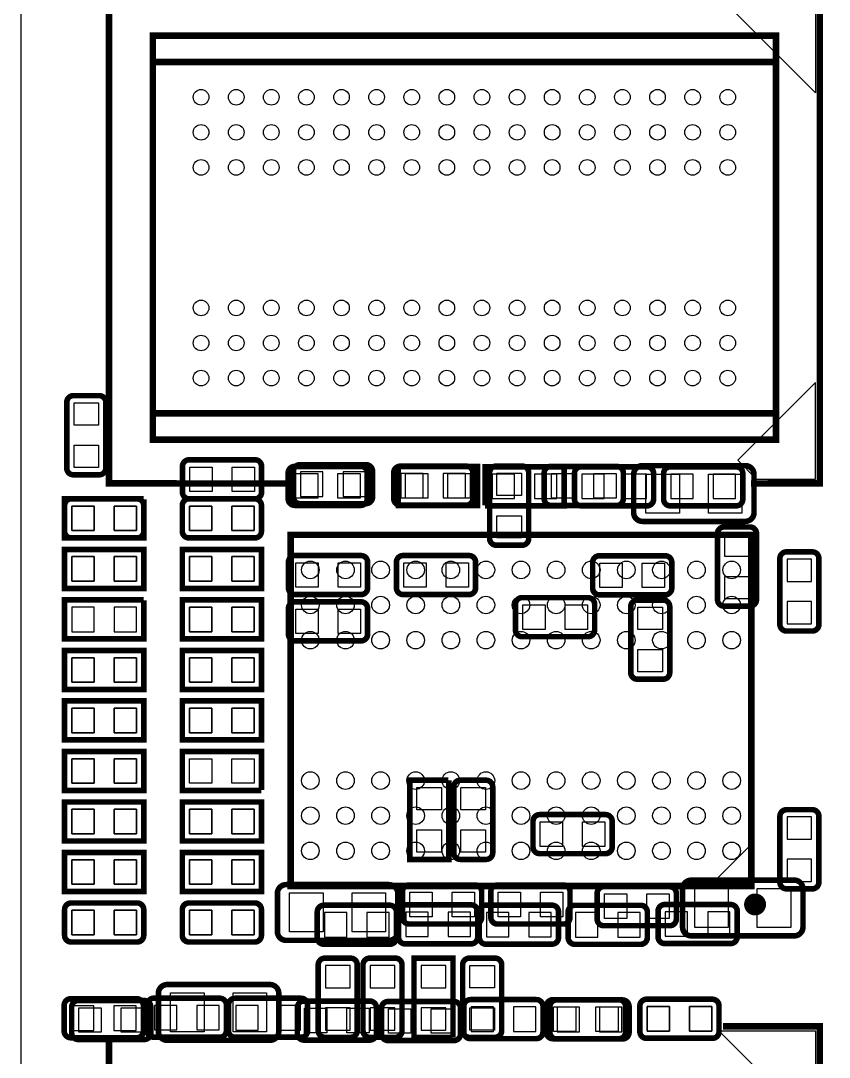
# Model space of a CAD drawing. Extents: x 0 to 70, y 0.5 to 55.5.
# Drawn here: x 0 to 18.42, y 19.44 to 43.05 of the extents above; entities that cross this region are included whole.
import ezdxf

# ---------------------------------------------------------------- set-up
doc = ezdxf.new("R2010")
doc.units = 0
for name, color, linetype in [('BG_OUTLINE', 253, 'CONTINUOUS'), ('PG_SILKSCREEN_BOTTOM', 13, 'CONTINUOUS'), ('PG_SILKSCREEN_TOP', 253, 'CONTINUOUS'), ('PIN_BOTTOM', 13, 'CONTINUOUS'), ('PIN_TOP', 92, 'CONTINUOUS')]:
    doc.layers.add(name, color=color, linetype=linetype)

msp = doc.modelspace()

# ---------------------------------------------------------------- linework, layer by layer
at = {"layer": 'BG_OUTLINE'}
msp.add_lwpolyline([(1.016, 0.499999), (68.984012, 0.499999, 0.414214), (70.000012, 1.515999), (70.000012, 54.483991, 0.414214), (68.984012, 55.499991), (1.016, 55.499991, 0.414214), (0, 54.483991), (0, 1.515999, 0.414214), (1.016, 0.499999)], format="xyb", dxfattribs=at)
at = {"layer": 'PG_SILKSCREEN_BOTTOM'}
for points, const_width in [([(2.010004, 32.509993), (2.010004, 43.709895), (3.429, 43.709895)], 0.150012), ([(17.526, 43.709895), (18.209997, 43.709895), (18.209997, 32.509993), (16.637, 32.509993)], 0.150012), ([(3.010002, 33.50989), (3.010002, 42.709998), (17.209999, 42.709998), (17.209999, 33.50989), (3.010002, 33.50989)], 0.150012), ([(3.059989, 42.109898), (17.209999, 42.109898)], 0.150012), ([(17.160011, 34.10999), (3.010002, 34.10999)], 0.150012), ([(10.580268, 32.000139), (12.383668, 32.000139), (12.383668, 32.889139), (10.580268, 32.889139), (10.580268, 32.012839)], 0.127), ([(6.096, 32.509993), (2.010004, 32.509993)], 0.150012), ([(2.803144, 32.158584), (0.999744, 32.158584), (0.999744, 31.269584), (2.803144, 31.269584), (2.803144, 32.145884)], 0.127), ([(6.15, 23.340009), (16.650005, 23.340009), (16.650005, 31.339993), (6.15, 31.339993), (6.15, 23.340009)], 0.150012), ([(2.803144, 31.00771), (0.999744, 31.00771), (0.999744, 30.11871), (2.803144, 30.11871), (2.803144, 30.99501)], 0.127), ([(5.485181, 31.00771), (3.681781, 31.00771), (3.681781, 30.11871), (5.485181, 30.11871), (5.485181, 30.99501)], 0.127), ([(2.803144, 29.856836), (0.999744, 29.856836), (0.999744, 28.967836), (2.803144, 28.967836), (2.803144, 29.844136)], 0.127), ([(5.485181, 29.856836), (3.681781, 29.856836), (3.681781, 28.967836), (5.485181, 28.967836), (5.485181, 29.844136)], 0.127), ([(2.803144, 28.705962), (0.999744, 28.705962), (0.999744, 27.816962), (2.803144, 27.816962), (2.803144, 28.693262)], 0.127), ([(5.485181, 28.705962), (3.681781, 28.705962), (3.681781, 27.816962), (5.485181, 27.816962), (5.485181, 28.693262)], 0.127), ([(2.803144, 27.555088), (0.999744, 27.555088), (0.999744, 26.666088), (2.803144, 26.666088), (2.803144, 27.542388)], 0.127), ([(5.485181, 27.555088), (3.681781, 27.555088), (3.681781, 26.666088), (5.485181, 26.666088), (5.485181, 27.542388)], 0.127), ([(2.803144, 26.404214), (0.999744, 26.404214), (0.999744, 25.515214), (2.803144, 25.515214), (2.803144, 26.391514)], 0.127), ([(2.803144, 25.25334), (0.999744, 25.25334), (0.999744, 24.36434), (2.803144, 24.36434), (2.803144, 25.24064)], 0.127), ([(5.485181, 25.25334), (3.681781, 25.25334), (3.681781, 24.36434), (5.485181, 24.36434), (5.485181, 25.24064)], 0.127), ([(2.803144, 24.102466), (0.999744, 24.102466), (0.999744, 23.213466), (2.803144, 23.213466), (2.803144, 24.089766)], 0.127), ([(5.485181, 24.102466), (3.681781, 24.102466), (3.681781, 23.213466), (5.485181, 23.213466), (5.485181, 24.089766)], 0.127), ([(9.849968, 19.890994), (9.849968, 21.694394), (8.960968, 21.694394), (8.960968, 19.890994), (9.837268, 19.890994)], 0.127), ([(16.002, 20.139889), (18.209997, 20.139889), (18.209997, 8.940013), (2.010004, 8.940013)], 0.150012), ([(2.010004, 8.940013), (2.010004, 19.812)], 0.150012)]:
    msp.add_lwpolyline(points, dxfattribs=dict(at, const_width=const_width))
for points in [[(18.109997, 34.809913), (16.337001, 33.036993), (16.764, 32.609993), (18.109997, 32.609993)], [(16.699992, 23.340009), (16.699992, 24.340007), (15.699994, 23.340009)]]:
    msp.add_lwpolyline(points, close=True, dxfattribs=at)
for points, const_width in [([(6.363691, 32.050177), (6.912204, 32.050177), (7.318604, 32.050177), (7.867091, 32.050177, 0.414232), (8.017104, 32.20019), (8.017104, 32.78919, 0.414188), (7.867091, 32.939177), (6.363691, 32.939177, 0.414192), (6.213704, 32.78919), (6.213704, 32.20019, 0.414237), (6.363691, 32.050177)], 0.127), ([(10.152761, 32.903744), (9.604273, 32.903744), (9.197873, 32.903744), (8.64936, 32.903744, 0.414182), (8.499373, 32.753757), (8.499373, 32.164655, 0.414027), (8.64936, 32.014744), (10.152761, 32.014744, 0.414044), (10.302773, 32.164655), (10.302773, 32.753757, 0.414199), (10.152761, 32.903744)], 0.127), ([(12.768555, 32.000139), (13.317068, 32.000139), (13.723468, 32.000139), (14.271955, 32.000139, 0.414239), (14.421968, 32.150152), (14.421968, 32.739152, 0.414208), (14.271955, 32.889139), (12.768555, 32.889139, 0.414186), (12.618568, 32.739152), (12.618568, 32.150152, 0.414217), (12.768555, 32.000139)], 0.127), ([(16.303523, 32.889139), (15.75501, 32.889139), (15.34861, 32.889139), (14.800123, 32.889139, 0.414205), (14.65011, 32.739152), (14.65011, 32.150152, 0.414244), (14.800123, 32.000139), (16.303523, 32.000139, 0.414219), (16.45351, 32.150152), (16.45351, 32.739152, 0.414181), (16.303523, 32.889139)], 0.127), ([(3.831793, 31.269584), (4.380281, 31.269584), (4.786681, 31.269584), (5.335194, 31.269584, 0.414214), (5.485181, 31.419597), (5.485181, 32.008597, 0.414167), (5.335194, 32.158584), (3.831793, 32.158584, 0.414211), (3.681781, 32.008597), (3.681781, 31.419597, 0.414258), (3.831793, 31.269584)], 0.127), ([(17.298975, 30.801386), (17.298975, 30.252899), (17.298975, 29.846499), (17.298975, 29.297986, 0.414197), (17.448987, 29.147999), (18.037962, 29.147999, 0.4142), (18.187975, 29.297986), (18.187975, 30.801386, 0.414278), (18.037962, 30.951399), (17.448987, 30.951399, 0.414274), (17.298975, 30.801386)], 0.127), ([(17.298975, 24.926925), (17.298975, 24.378437), (17.298975, 23.972037), (17.298975, 23.423524, 0.414208), (17.448987, 23.273537), (18.037988, 23.273537, 0.414178), (18.187975, 23.423524), (18.187975, 24.926925, 0.414217), (18.037988, 25.076937), (17.448987, 25.076937, 0.414246), (17.298975, 24.926925)], 0.127), ([(16.858412, 22.91781, 1.000018), (16.6084, 22.917785, 0.999982), (16.858412, 22.91781)], 0.250012), ([(1.149756, 22.062592), (1.698244, 22.062592), (2.104644, 22.062592), (2.653157, 22.062592, 0.414214), (2.803144, 22.212605), (2.803144, 22.801605, 0.414167), (2.653157, 22.951592), (1.149756, 22.951592, 0.414211), (0.999744, 22.801605), (0.999744, 22.212605, 0.414258), (1.149756, 22.062592)], 0.127), ([(3.831768, 22.062592), (4.380281, 22.062592), (4.786681, 22.062592), (5.335168, 22.062592, 0.414214), (5.485181, 22.212579), (5.485181, 22.80158, 0.414259), (5.335168, 22.951592), (3.831768, 22.951592, 0.414211), (3.681781, 22.80158), (3.681781, 22.212579, 0.414166), (3.831768, 22.062592)], 0.127), ([(6.907251, 22.011132), (7.455738, 22.011132), (7.862138, 22.011132), (8.410651, 22.011132, 0.414204), (8.560638, 22.161144), (8.560638, 22.750145, 0.414182), (8.410651, 22.900132), (6.907251, 22.900132, 0.41422), (6.757238, 22.750145), (6.757238, 22.161144, 0.414243), (6.907251, 22.011132)], 0.127), ([(8.758657, 22.0202), (9.307144, 22.0202), (9.713544, 22.0202), (10.262057, 22.0202, 0.414157), (10.412044, 22.170187), (10.412044, 22.759187, 0.41419), (10.262057, 22.9092), (8.758657, 22.9092, 0.414268), (8.608644, 22.759187), (8.608644, 22.170187, 0.414234), (8.758657, 22.0202)], 0.127), ([(10.600842, 22.012885), (11.149355, 22.012885), (11.555755, 22.012885), (12.104243, 22.012885, 0.414044), (12.254255, 22.162795), (12.254255, 22.751898, 0.414199), (12.104243, 22.901885), (10.600842, 22.901885, 0.414182), (10.450855, 22.751898), (10.450855, 22.162795, 0.414027), (10.600842, 22.012885)], 0.127), ([(12.624537, 22.010091), (13.173024, 22.010091), (13.579424, 22.010091), (14.127937, 22.010091, 0.414182), (14.277924, 22.160078), (14.277924, 22.74918, 0.414027), (14.127937, 22.899091), (12.624537, 22.899091, 0.414044), (12.474524, 22.74918), (12.474524, 22.160078, 0.414199), (12.624537, 22.010091)], 0.127), ([(14.673148, 22.027337), (15.221636, 22.027337), (15.628036, 22.027337), (16.176549, 22.027337, 0.414181), (16.326536, 22.177324), (16.326536, 22.766325, 0.414205), (16.176549, 22.916337), (14.673148, 22.916337, 0.414244), (14.523136, 22.766325), (14.523136, 22.177324, 0.41422), (14.673148, 22.027337)], 0.127), ([(6.779311, 21.544382), (6.779311, 20.995894), (6.779311, 20.589494), (6.779311, 20.040981, 0.414211), (6.929323, 19.890994), (7.518324, 19.890994, 0.414194), (7.668311, 20.040981), (7.668311, 21.544382, 0.414214), (7.518324, 21.694394), (6.929323, 21.694394, 0.41423), (6.779311, 21.544382)], 0.127), ([(8.689086, 20.040981), (8.689086, 20.589494), (8.689086, 20.995894), (8.689086, 21.544382, 0.414244), (8.539074, 21.694394), (7.950073, 21.694394, 0.414201), (7.800086, 21.544382), (7.800086, 20.040981, 0.414181), (7.950073, 19.890994), (8.539074, 19.890994, 0.414224), (8.689086, 20.040981)], 0.127), ([(2.643124, 20.769936), (2.094636, 20.769936), (1.688236, 20.769936), (1.139723, 20.769936, 0.414178), (0.989736, 20.619949), (0.989736, 20.030948, 0.414206), (1.139723, 19.880936), (2.643124, 19.880936, 0.414246), (2.793136, 20.030948), (2.793136, 20.619949, 0.414219), (2.643124, 20.769936)], 0.127), ([(4.53578, 20.78162), (3.987292, 20.78162), (3.580892, 20.78162), (3.032379, 20.78162, 0.414171), (2.882392, 20.631633), (2.882392, 20.042632, 0.414217), (3.032379, 19.89262), (4.53578, 19.89262, 0.414254), (4.685792, 20.042632), (4.685792, 20.631633, 0.414208), (4.53578, 20.78162)], 0.127), ([(6.387186, 20.780654), (5.838698, 20.780654), (5.432298, 20.780654), (4.883785, 20.780654, 0.414171), (4.733798, 20.630667), (4.733798, 20.041667, 0.414217), (4.883785, 19.891654), (6.387186, 19.891654, 0.414254), (6.537198, 20.041667), (6.537198, 20.630667, 0.414208), (6.387186, 20.780654)], 0.127), ([(10.246665, 19.86092), (10.795152, 19.86092), (11.201552, 19.86092), (11.750065, 19.86092, 0.414171), (11.900052, 20.010907), (11.900052, 20.599908, 0.414217), (11.750065, 20.74992), (10.246665, 20.74992, 0.414254), (10.096652, 20.599908), (10.096652, 20.010907, 0.414208), (10.246665, 19.86092)], 0.127), ([(12.209374, 19.853554), (12.757861, 19.853554), (13.164261, 19.853554), (13.712774, 19.853554, 0.414171), (13.862761, 20.003541), (13.862761, 20.592542, 0.414217), (13.712774, 20.742554), (12.209374, 20.742554, 0.414254), (12.059361, 20.592542), (12.059361, 20.003541, 0.414208), (12.209374, 19.853554)], 0.127), ([(14.258544, 19.867905), (14.807032, 19.867905), (15.213432, 19.867905), (15.761945, 19.867905, 0.414172), (15.911932, 20.017892), (15.911932, 20.606893, 0.414212), (15.761945, 20.756905), (14.258544, 20.756905, 0.414252), (14.108532, 20.606893), (14.108532, 20.017892, 0.414213), (14.258544, 19.867905)], 0.127)]:
    msp.add_lwpolyline(points, format="xyb", dxfattribs=dict(at, const_width=const_width))
at = {"layer": 'PG_SILKSCREEN_TOP'}
for points, const_width in [([(2.010004, 43.709996), (2.010004, 32.510095), (3.556, 32.510095)], 0.150012), ([(17.018, 32.510095), (18.209997, 32.510095), (18.209997, 43.709996), (17.399, 43.709996)], 0.150012), ([(3.010002, 42.7101), (3.010002, 33.509991), (17.209999, 33.509991), (17.209999, 42.7101), (3.010002, 42.7101)], 0.150012), ([(17.160011, 42.11), (3.010002, 42.11)], 0.150012), ([(3.059989, 34.110092), (17.209999, 34.110092)], 0.150012), ([(8.603666, 32.899147), (10.407066, 32.899147), (10.407066, 32.010147), (8.603666, 32.010147), (8.603666, 32.886447)], 0.127), ([(2.803144, 30.11871), (0.999744, 30.11871), (0.999744, 31.00771), (2.803144, 31.00771), (2.803144, 30.13141)], 0.127), ([(5.485181, 30.11871), (3.681781, 30.11871), (3.681781, 31.00771), (5.485181, 31.00771), (5.485181, 30.13141)], 0.127), ([(5.485181, 28.967836), (3.681781, 28.967836), (3.681781, 29.856836), (5.485181, 29.856836), (5.485181, 28.980536)], 0.127), ([(2.803144, 27.816962), (0.999744, 27.816962), (0.999744, 28.705962), (2.803144, 28.705962), (2.803144, 27.829662)], 0.127), ([(5.485181, 27.816962), (3.681781, 27.816962), (3.681781, 28.705962), (5.485181, 28.705962), (5.485181, 27.829662)], 0.127), ([(2.803144, 26.666088), (0.999744, 26.666088), (0.999744, 27.555088), (2.803144, 27.555088), (2.803144, 26.678788)], 0.127), ([(5.485181, 26.666088), (3.681781, 26.666088), (3.681781, 27.555088), (5.485181, 27.555088), (5.485181, 26.678788)], 0.127), ([(2.803144, 25.515214), (0.999744, 25.515214), (0.999744, 26.404214), (2.803144, 26.404214), (2.803144, 25.527914)], 0.127), ([(5.485181, 25.515214), (3.681781, 25.515214), (3.681781, 26.404214), (5.485181, 26.404214), (5.485181, 25.527914)], 0.127), ([(9.7536, 25.74798), (9.7536, 23.94458), (8.8646, 23.94458), (8.8646, 25.74798), (9.7409, 25.74798)], 0.127), ([(2.803144, 24.36434), (0.999744, 24.36434), (0.999744, 25.25334), (2.803144, 25.25334), (2.803144, 24.37704)], 0.127), ([(5.485181, 24.36434), (3.681781, 24.36434), (3.681781, 25.25334), (5.485181, 25.25334), (5.485181, 24.37704)], 0.127), ([(2.803144, 23.213466), (0.999744, 23.213466), (0.999744, 24.102466), (2.803144, 24.102466), (2.803144, 23.226166)], 0.127), ([(5.485181, 23.213466), (3.681781, 23.213466), (3.681781, 24.102466), (5.485181, 24.102466), (5.485181, 23.226166)], 0.127), ([(2.010004, 18.669), (2.010004, 8.940089), (18.209997, 8.940089), (18.209997, 20.13999), (16.002, 20.13999)], 0.150012)]:
    msp.add_lwpolyline(points, dxfattribs=dict(at, const_width=const_width))
for points in [[(18.109997, 41.410103), (16.213023, 43.307), (16.969003, 43.307), (17.145, 43.307), (17.447997, 43.609997), (17.526, 43.609997), (18.109997, 43.609997)], [(18.109997, 17.840096), (15.910001, 20.03999), (18.109997, 20.03999)]]:
    msp.add_lwpolyline(points, close=True, dxfattribs=at)
at = {"layer": 'PG_SILKSCREEN_TOP', "const_width": 0.127}
for points in [[(1.049477, 32.857618), (1.049477, 33.406131), (1.049477, 33.812531), (1.049477, 34.361018, -0.41424), (1.19949, 34.511031), (1.78849, 34.511031, -0.414213), (1.938477, 34.361018), (1.938477, 32.857618, -0.414185), (1.78849, 32.707631), (1.19949, 32.707631, -0.414212), (1.049477, 32.857618)], [(5.339105, 32.160312), (4.790592, 32.160312), (4.384192, 32.160312), (3.835705, 32.160312, -0.414208), (3.685692, 32.310299), (3.685692, 32.899299, -0.414248), (3.835705, 33.049312), (5.339105, 33.049312, -0.414217), (5.489092, 32.899299), (5.489092, 32.310299, -0.414176), (5.339105, 32.160312)], [(7.747025, 32.010147), (7.198512, 32.010147), (6.792112, 32.010147), (6.243625, 32.010147, -0.414239), (6.093612, 32.160159), (6.093612, 32.74916, -0.414208), (6.243625, 32.899147), (7.747025, 32.899147, -0.414185), (7.897012, 32.74916), (7.897012, 32.160159, -0.414217), (7.747025, 32.010147)], [(11.574805, 32.756196), (11.574805, 32.207708), (11.574805, 31.801308), (11.574805, 31.252795, -0.414195), (11.424793, 31.102808), (10.835792, 31.102808, -0.414153), (10.685805, 31.252795), (10.685805, 32.756196, -0.414229), (10.835792, 32.906208), (11.424793, 32.906208, -0.414272), (11.574805, 32.756196)], [(12.078259, 32.899147), (12.626746, 32.899147), (13.033146, 32.899147), (13.581659, 32.899147, -0.414188), (13.731646, 32.749134), (13.731646, 32.160134, -0.41416), (13.581659, 32.010147), (12.078259, 32.010147, -0.414237), (11.928246, 32.160134), (11.928246, 32.749134, -0.414264), (12.078259, 32.899147)], [(14.166875, 32.916038), (16.510076, 32.916038, -0.41421), (16.710076, 32.716038), (16.710076, 31.846037, -0.414208), (16.510076, 31.646038), (14.166875, 31.646038, -0.414214), (13.966876, 31.846037), (13.966876, 32.716038, -0.414217), (14.166875, 32.916038)], [(1.149756, 32.158584), (1.698244, 32.158584), (2.104644, 32.158584), (2.653157, 32.158584, -0.414214), (2.803144, 32.008572), (2.803144, 31.419571, -0.414167), (2.653157, 31.269584), (1.149756, 31.269584, -0.414211), (0.999744, 31.419571), (0.999744, 32.008572, -0.414258), (1.149756, 32.158584)], [(3.831793, 32.158584), (4.380281, 32.158584), (4.786681, 32.158584), (5.335194, 32.158584, -0.414214), (5.485181, 32.008572), (5.485181, 31.419571, -0.414167), (5.335194, 31.269584), (3.831793, 31.269584, -0.414211), (3.681781, 31.419571), (3.681781, 32.008572, -0.414258), (3.831793, 32.158584)], [(16.766083, 31.368543), (16.766083, 30.82003), (16.766083, 30.41363), (16.766083, 29.865142, -0.414018), (16.616197, 29.71513), (16.027095, 29.71513, -0.414253), (15.877083, 29.865142), (15.877083, 31.368543, -0.414208), (16.027095, 31.51853), (16.616197, 31.51853, -0.413973), (16.766083, 31.368543)], [(7.754493, 29.978604), (7.20598, 29.978604), (6.79958, 29.978604), (6.251092, 29.978604, -0.414214), (6.10108, 30.128591), (6.10108, 30.717592, -0.414255), (6.251092, 30.867604), (7.754493, 30.867604, -0.414211), (7.90448, 30.717592), (7.90448, 30.128591, -0.414169), (7.754493, 29.978604)], [(8.711895, 30.867706), (9.260408, 30.867706), (9.666808, 30.867706), (10.215296, 30.867706, -0.414212), (10.365308, 30.717719), (10.365308, 30.128616, -0.414059), (10.215296, 29.978706), (8.711895, 29.978706, -0.414014), (8.561908, 30.128616), (8.561908, 30.717719, -0.414167), (8.711895, 30.867706)], [(13.182702, 30.862676), (13.731215, 30.862676), (14.137615, 30.862676), (14.686102, 30.862676, -0.414018), (14.836115, 30.712791), (14.836115, 30.123689, -0.414253), (14.686102, 29.973676), (13.182702, 29.973676, -0.414208), (13.032715, 30.123689), (13.032715, 30.712791, -0.413973), (13.182702, 30.862676)], [(6.251067, 29.812844), (6.79958, 29.812844), (7.20598, 29.812844), (7.754468, 29.812844, -0.414215), (7.90448, 29.662857), (7.90448, 29.073856, -0.414257), (7.754468, 28.923844), (6.251067, 28.923844, -0.41421), (6.10108, 29.073856), (6.10108, 29.662857, -0.414167), (6.251067, 29.812844)], [(11.423955, 29.908195), (11.972468, 29.908195), (12.378868, 29.908195), (12.927355, 29.908195, -0.414018), (13.077368, 29.75831), (13.077368, 29.169208, -0.414253), (12.927355, 29.019195), (11.423955, 29.019195, -0.414208), (11.273968, 29.169208), (11.273968, 29.75831, -0.413973), (11.423955, 29.908195)], [(13.90015, 28.200248), (13.90015, 28.748761), (13.90015, 29.155161), (13.90015, 29.703649, -0.414212), (14.050137, 29.853661), (14.639239, 29.853661, -0.414059), (14.78915, 29.703649), (14.78915, 28.200248, -0.414014), (14.639239, 28.050261), (14.050137, 28.050261, -0.414167), (13.90015, 28.200248)], [(10.755681, 25.597993), (10.755681, 25.04948), (10.755681, 24.64308), (10.755681, 24.094592, -0.414212), (10.605694, 23.94458), (10.016592, 23.94458, -0.414059), (9.866681, 24.094592), (9.866681, 25.597993, -0.414014), (10.016592, 25.74798), (10.605694, 25.74798, -0.414167), (10.755681, 25.597993)], [(13.327431, 24.076152), (12.778918, 24.076152), (12.372518, 24.076152), (11.82403, 24.076152, -0.414018), (11.674018, 24.226037), (11.674018, 24.81514, -0.414253), (11.82403, 24.965152), (13.327431, 24.965152, -0.414208), (13.477418, 24.81514), (13.477418, 24.226037, -0.413973), (13.327431, 24.076152)], [(8.391754, 22.100032), (6.048553, 22.100032, -0.414073), (5.848553, 22.29993), (5.848553, 23.170032, -0.414199), (6.048553, 23.370032), (8.391754, 23.370032, -0.414203), (8.591753, 23.170032), (8.591753, 22.29993, -0.414077), (8.391754, 22.100032)], [(8.849411, 23.361802), (9.397924, 23.361802), (9.804324, 23.361802), (10.352811, 23.361802, -0.414018), (10.502824, 23.211917), (10.502824, 22.622815, -0.414253), (10.352811, 22.472802), (8.849411, 22.472802, -0.414208), (8.699424, 22.622815), (8.699424, 23.211917, -0.413973), (8.849411, 23.361802)], [(12.366701, 22.471939), (11.818188, 22.471939), (11.411788, 22.471939), (10.863301, 22.471939, -0.414214), (10.713288, 22.621926), (10.713288, 23.210926, -0.414255), (10.863301, 23.360939), (12.366701, 23.360939, -0.414211), (12.516688, 23.210926), (12.516688, 22.621926, -0.414169), (12.366701, 22.471939)], [(14.78854, 22.433737), (14.240027, 22.433737), (13.833627, 22.433737), (13.28514, 22.433737, -0.414212), (13.135127, 22.583724), (13.135127, 23.172826, -0.414059), (13.28514, 23.322737), (14.78854, 23.322737, -0.414014), (14.938527, 23.172826), (14.938527, 22.583724, -0.414167), (14.78854, 22.433737)], [(17.624958, 22.202292), (15.281758, 22.202292, -0.414225), (15.081758, 22.402292), (15.081758, 23.272293, -0.414213), (15.281758, 23.472292), (17.624958, 23.472292, -0.4142), (17.824958, 23.272293), (17.824958, 22.402292, -0.414212), (17.624958, 22.202292)], [(1.149731, 22.951592), (1.698244, 22.951592), (2.104644, 22.951592), (2.653132, 22.951592, -0.414247), (2.803144, 22.80158), (2.803144, 22.212579, -0.414225), (2.653132, 22.062592), (1.149731, 22.062592, -0.414177), (0.999744, 22.212579), (0.999744, 22.80158, -0.4142), (1.149731, 22.951592)], [(3.831768, 22.951592), (4.380281, 22.951592), (4.786681, 22.951592), (5.335168, 22.951592, -0.414246), (5.485181, 22.80158), (5.485181, 22.212579, -0.414226), (5.335168, 22.062592), (3.831768, 22.062592, -0.414179), (3.681781, 22.212579), (3.681781, 22.80158, -0.414199), (3.831768, 22.951592)], [(10.070948, 20.040981), (10.070948, 20.589494), (10.070948, 20.995894), (10.070948, 21.544382, -0.414243), (10.22096, 21.694394), (10.809961, 21.694394, -0.414201), (10.959948, 21.544382), (10.959948, 20.040981, -0.414182), (10.809961, 19.890994), (10.22096, 19.890994, -0.414224), (10.070948, 20.040981)], [(5.679923, 19.82282), (3.336722, 19.82282, -0.414211), (3.136722, 20.02282), (3.136722, 20.892821, -0.414194), (3.336722, 21.09282), (5.679923, 21.09282, -0.414214), (5.879922, 20.892821), (5.879922, 20.02282, -0.414231), (5.679923, 19.82282)], [(2.814422, 19.840931), (2.265934, 19.840931), (1.859534, 19.840931), (1.311021, 19.840931, -0.414202), (1.161034, 19.990943), (1.161034, 20.579944, -0.414183), (1.311021, 20.729931), (2.814422, 20.729931, -0.414223), (2.964434, 20.579944), (2.964434, 19.990943, -0.414242), (2.814422, 19.840931)], [(12.126874, 20.747736), (12.675362, 20.747736), (13.081762, 20.747736), (13.630275, 20.747736, -0.414171), (13.780262, 20.597749), (13.780262, 20.008748, -0.414217), (13.630275, 19.858736), (12.126874, 19.858736, -0.414254), (11.976862, 20.008748), (11.976862, 20.597749, -0.414208), (12.126874, 20.747736)], [(14.258493, 20.758709), (14.806981, 20.758709), (15.213381, 20.758709), (15.761894, 20.758709, -0.414171), (15.911881, 20.608722), (15.911881, 20.019721, -0.414217), (15.761894, 19.869709), (14.258493, 19.869709, -0.414254), (14.108481, 20.019721), (14.108481, 20.608722, -0.414208), (14.258493, 20.758709)], [(6.452565, 20.716748), (7.001053, 20.716748), (7.407453, 20.716748), (7.955966, 20.716748, -0.414171), (8.105953, 20.566761), (8.105953, 19.97776, -0.414217), (7.955966, 19.827748), (6.452565, 19.827748, -0.414254), (6.302553, 19.97776), (6.302553, 20.566761, -0.414208), (6.452565, 20.716748)], [(8.369021, 20.706791), (8.917534, 20.706791), (9.323934, 20.706791), (9.872421, 20.706791, -0.414236), (10.022434, 20.556779), (10.022434, 19.967778, -0.414216), (9.872421, 19.817791), (8.369021, 19.817791, -0.414188), (8.219034, 19.967778), (8.219034, 20.556779, -0.414209), (8.369021, 20.706791)]]:
    msp.add_lwpolyline(points, format="xyb", dxfattribs=at)
at = {"layer": 'PIN_BOTTOM'}
for points in [[(6.378804, 32.774077), (6.378804, 32.215277), (6.886804, 32.215277), (6.886804, 32.774077)], [(7.344004, 32.774077), (7.344004, 32.215277), (7.852004, 32.215277), (7.852004, 32.774077)], [(9.172473, 32.179743), (9.172473, 32.738543), (8.664473, 32.738543), (8.664473, 32.179743)], [(10.137673, 32.179743), (10.137673, 32.738543), (9.629673, 32.738543), (9.629673, 32.179743)], [(10.745368, 32.724039), (10.745368, 32.165239), (11.253368, 32.165239), (11.253368, 32.724039)], [(11.710568, 32.724039), (11.710568, 32.165239), (12.218568, 32.165239), (12.218568, 32.724039)], [(12.783668, 32.724039), (12.783668, 32.165239), (13.291668, 32.165239), (13.291668, 32.724039)], [(13.748868, 32.724039), (13.748868, 32.165239), (14.256868, 32.165239), (14.256868, 32.724039)], [(15.32321, 32.165239), (15.32321, 32.724039), (14.81521, 32.724039), (14.81521, 32.165239)], [(16.28841, 32.165239), (16.28841, 32.724039), (15.78041, 32.724039), (15.78041, 32.165239)], [(1.672844, 31.434684), (1.672844, 31.993484), (1.164844, 31.993484), (1.164844, 31.434684)], [(2.638044, 31.434684), (2.638044, 31.993484), (2.130044, 31.993484), (2.130044, 31.434684)], [(3.846881, 31.993484), (3.846881, 31.434684), (4.354881, 31.434684), (4.354881, 31.993484)], [(4.812081, 31.993484), (4.812081, 31.434684), (5.320081, 31.434684), (5.320081, 31.993484)], [(1.672844, 30.28381), (1.672844, 30.84261), (1.164844, 30.84261), (1.164844, 30.28381)], [(2.638044, 30.28381), (2.638044, 30.84261), (2.130044, 30.84261), (2.130044, 30.28381)], [(4.354881, 30.28381), (4.354881, 30.84261), (3.846881, 30.84261), (3.846881, 30.28381)], [(5.320081, 30.28381), (5.320081, 30.84261), (4.812081, 30.84261), (4.812081, 30.28381)], [(18.022875, 30.786299), (17.464075, 30.786299), (17.464075, 30.278299), (18.022875, 30.278299)], [(18.022875, 29.821099), (17.464075, 29.821099), (17.464075, 29.313099), (18.022875, 29.313099)], [(1.672844, 29.132936), (1.672844, 29.691736), (1.164844, 29.691736), (1.164844, 29.132936)], [(2.638044, 29.132936), (2.638044, 29.691736), (2.130044, 29.691736), (2.130044, 29.132936)], [(4.354881, 29.132936), (4.354881, 29.691736), (3.846881, 29.691736), (3.846881, 29.132936)], [(5.320081, 29.132936), (5.320081, 29.691736), (4.812081, 29.691736), (4.812081, 29.132936)], [(1.672844, 27.982062), (1.672844, 28.540862), (1.164844, 28.540862), (1.164844, 27.982062)], [(2.638044, 27.982062), (2.638044, 28.540862), (2.130044, 28.540862), (2.130044, 27.982062)], [(4.354881, 27.982062), (4.354881, 28.540862), (3.846881, 28.540862), (3.846881, 27.982062)], [(5.320081, 27.982062), (5.320081, 28.540862), (4.812081, 28.540862), (4.812081, 27.982062)], [(1.672844, 26.831188), (1.672844, 27.389988), (1.164844, 27.389988), (1.164844, 26.831188)], [(2.638044, 26.831188), (2.638044, 27.389988), (2.130044, 27.389988), (2.130044, 26.831188)], [(4.354881, 26.831188), (4.354881, 27.389988), (3.846881, 27.389988), (3.846881, 26.831188)], [(5.320081, 26.831188), (5.320081, 27.389988), (4.812081, 27.389988), (4.812081, 26.831188)], [(1.672844, 25.680314), (1.672844, 26.239114), (1.164844, 26.239114), (1.164844, 25.680314)], [(2.638044, 25.680314), (2.638044, 26.239114), (2.130044, 26.239114), (2.130044, 25.680314)], [(1.672844, 24.52944), (1.672844, 25.08824), (1.164844, 25.08824), (1.164844, 24.52944)], [(2.638044, 24.52944), (2.638044, 25.08824), (2.130044, 25.08824), (2.130044, 24.52944)], [(4.354881, 24.52944), (4.354881, 25.08824), (3.846881, 25.08824), (3.846881, 24.52944)], [(5.320081, 24.52944), (5.320081, 25.08824), (4.812081, 25.08824), (4.812081, 24.52944)], [(18.022875, 24.911837), (17.464075, 24.911837), (17.464075, 24.403837), (18.022875, 24.403837)], [(1.672844, 23.378566), (1.672844, 23.937366), (1.164844, 23.937366), (1.164844, 23.378566)], [(2.638044, 23.378566), (2.638044, 23.937366), (2.130044, 23.937366), (2.130044, 23.378566)], [(4.354881, 23.378566), (4.354881, 23.937366), (3.846881, 23.937366), (3.846881, 23.378566)], [(5.320081, 23.378566), (5.320081, 23.937366), (4.812081, 23.937366), (4.812081, 23.378566)], [(18.022875, 23.946637), (17.464075, 23.946637), (17.464075, 23.438637), (18.022875, 23.438637)], [(1.164844, 22.786492), (1.164844, 22.227692), (1.672844, 22.227692), (1.672844, 22.786492)], [(2.130044, 22.786492), (2.130044, 22.227692), (2.638044, 22.227692), (2.638044, 22.786492)], [(3.846881, 22.786492), (3.846881, 22.227692), (4.354881, 22.227692), (4.354881, 22.786492)], [(4.812081, 22.786492), (4.812081, 22.227692), (5.320081, 22.227692), (5.320081, 22.786492)], [(6.922338, 22.735032), (6.922338, 22.176232), (7.430338, 22.176232), (7.430338, 22.735032)], [(7.887538, 22.735032), (7.887538, 22.176232), (8.395538, 22.176232), (8.395538, 22.735032)], [(8.773744, 22.7441), (8.773744, 22.1853), (9.281744, 22.1853), (9.281744, 22.7441)], [(9.738944, 22.7441), (9.738944, 22.1853), (10.246944, 22.1853), (10.246944, 22.7441)], [(10.615955, 22.736683), (10.615955, 22.177883), (11.123955, 22.177883), (11.123955, 22.736683)], [(11.581155, 22.736683), (11.581155, 22.177883), (12.089155, 22.177883), (12.089155, 22.736683)], [(12.639624, 22.734092), (12.639624, 22.175292), (13.147624, 22.175292), (13.147624, 22.734092)], [(13.604824, 22.734092), (13.604824, 22.175292), (14.112824, 22.175292), (14.112824, 22.734092)], [(14.688236, 22.751237), (14.688236, 22.192437), (15.196236, 22.192437), (15.196236, 22.751237)], [(15.653436, 22.751237), (15.653436, 22.192437), (16.161436, 22.192437), (16.161436, 22.751237)], [(7.503211, 21.529294), (6.944411, 21.529294), (6.944411, 21.021294), (7.503211, 21.021294)], [(7.965186, 21.021294), (8.523986, 21.021294), (8.523986, 21.529294), (7.965186, 21.529294)], [(9.126068, 21.021294), (9.684868, 21.021294), (9.684868, 21.529294), (9.126068, 21.529294)], [(1.662836, 20.046036), (1.662836, 20.604836), (1.154836, 20.604836), (1.154836, 20.046036)], [(2.628036, 20.046036), (2.628036, 20.604836), (2.120036, 20.604836), (2.120036, 20.046036)], [(3.555492, 20.05772), (3.555492, 20.61652), (3.047492, 20.61652), (3.047492, 20.05772)], [(4.520692, 20.05772), (4.520692, 20.61652), (4.012692, 20.61652), (4.012692, 20.05772)], [(5.406898, 20.056754), (5.406898, 20.615554), (4.898898, 20.615554), (4.898898, 20.056754)], [(6.372098, 20.056754), (6.372098, 20.615554), (5.864098, 20.615554), (5.864098, 20.056754)], [(7.503211, 20.564094), (6.944411, 20.564094), (6.944411, 20.056094), (7.503211, 20.056094)], [(7.965186, 20.056094), (8.523986, 20.056094), (8.523986, 20.564094), (7.965186, 20.564094)], [(9.126068, 20.056094), (9.684868, 20.056094), (9.684868, 20.564094), (9.126068, 20.564094)], [(10.261752, 20.58482), (10.261752, 20.02602), (10.769752, 20.02602), (10.769752, 20.58482)], [(11.226952, 20.58482), (11.226952, 20.02602), (11.734952, 20.02602), (11.734952, 20.58482)], [(12.224461, 20.577454), (12.224461, 20.018654), (12.732461, 20.018654), (12.732461, 20.577454)], [(13.189661, 20.577454), (13.189661, 20.018654), (13.697661, 20.018654), (13.697661, 20.577454)], [(14.273632, 20.591805), (14.273632, 20.033005), (14.781632, 20.033005), (14.781632, 20.591805)], [(15.238832, 20.591805), (15.238832, 20.033005), (15.746832, 20.033005), (15.746832, 20.591805)]]:
    msp.add_lwpolyline(points, close=True, dxfattribs=at)
for centre, radius in [((4.109999, 41.310001), 0.1778), ((4.909998, 41.310001), 0.1778), ((5.709996, 41.310001), 0.1778), ((6.509995, 41.310001), 0.1778), ((7.309993, 41.310001), 0.1778), ((8.109991, 41.310001), 0.1778), ((8.90999, 41.310001), 0.1778), ((9.709988, 41.310001), 0.1778), ((10.509987, 41.310001), 0.1778), ((11.309985, 41.310001), 0.1778), ((12.109983, 41.310001), 0.1778), ((12.909982, 41.310001), 0.1778), ((13.70998, 41.310001), 0.1778), ((14.509979, 41.310001), 0.1778), ((15.309977, 41.310001), 0.1778), ((16.109975, 41.310001), 0.1778), ((4.109999, 40.510003), 0.1778), ((4.909998, 40.510003), 0.1778), ((5.709996, 40.510003), 0.1778), ((6.509995, 40.510003), 0.1778), ((7.309993, 40.510003), 0.1778), ((8.109991, 40.510003), 0.1778), ((8.90999, 40.510003), 0.1778), ((9.709988, 40.510003), 0.1778), ((10.509987, 40.510003), 0.1778), ((11.309985, 40.510003), 0.1778), ((12.109983, 40.510003), 0.1778), ((12.909982, 40.510003), 0.1778), ((13.70998, 40.510003), 0.1778), ((14.509979, 40.510003), 0.1778), ((15.309977, 40.510003), 0.1778), ((16.109975, 40.510003), 0.1778), ((4.109999, 39.710004), 0.1778), ((4.909998, 39.710004), 0.1778), ((5.709996, 39.710004), 0.1778), ((6.509995, 39.710004), 0.1778), ((7.309993, 39.710004), 0.1778), ((8.109991, 39.710004), 0.1778), ((8.90999, 39.710004), 0.1778), ((9.709988, 39.710004), 0.1778), ((10.509987, 39.710004), 0.1778), ((11.309985, 39.710004), 0.1778), ((12.109983, 39.710004), 0.1778), ((12.909982, 39.710004), 0.1778), ((13.70998, 39.710004), 0.1778), ((14.509979, 39.710004), 0.1778), ((15.309977, 39.710004), 0.1778), ((16.109975, 39.710004), 0.1778), ((4.109999, 36.510011), 0.1778), ((4.909998, 36.510011), 0.1778), ((5.709996, 36.510011), 0.1778), ((6.509995, 36.510011), 0.1778), ((7.309993, 36.510011), 0.1778), ((8.109991, 36.510011), 0.1778), ((8.90999, 36.510011), 0.1778), ((9.709988, 36.510011), 0.1778), ((10.509987, 36.510011), 0.1778), ((11.309985, 36.510011), 0.1778), ((12.109983, 36.510011), 0.1778), ((12.909982, 36.510011), 0.1778), ((13.70998, 36.510011), 0.1778), ((14.509979, 36.510011), 0.1778), ((15.309977, 36.510011), 0.1778), ((16.109975, 36.510011), 0.1778), ((4.109999, 35.710012), 0.1778), ((4.909998, 35.710012), 0.1778), ((5.709996, 35.710012), 0.1778), ((6.509995, 35.710012), 0.1778), ((7.309993, 35.710012), 0.1778), ((8.109991, 35.710012), 0.1778), ((8.90999, 35.710012), 0.1778), ((9.709988, 35.710012), 0.1778), ((10.509987, 35.710012), 0.1778), ((11.309985, 35.710012), 0.1778), ((12.109983, 35.710012), 0.1778), ((12.909982, 35.710012), 0.1778), ((13.70998, 35.710012), 0.1778), ((14.509979, 35.710012), 0.1778), ((15.309977, 35.710012), 0.1778), ((16.109975, 35.710012), 0.1778), ((4.109999, 34.910014), 0.1778), ((4.909998, 34.910014), 0.1778), ((5.709996, 34.910014), 0.1778), ((6.509995, 34.910014), 0.1778), ((7.309993, 34.910014), 0.1778), ((8.109991, 34.910014), 0.1778), ((8.90999, 34.910014), 0.1778), ((9.709988, 34.910014), 0.1778), ((10.509987, 34.910014), 0.1778), ((11.309985, 34.910014), 0.1778), ((12.109983, 34.910014), 0.1778), ((12.909982, 34.910014), 0.1778), ((13.70998, 34.910014), 0.1778), ((14.509979, 34.910014), 0.1778), ((15.309977, 34.910014), 0.1778), ((16.109975, 34.910014), 0.1778), ((6.600012, 30.539995), 0.2), ((7.400011, 30.539995), 0.2), ((8.200009, 30.539995), 0.2), ((9.000007, 30.539995), 0.2), ((9.800006, 30.539995), 0.2), ((10.600004, 30.539995), 0.2), ((11.400003, 30.539995), 0.2), ((12.200001, 30.539995), 0.2), ((12.999999, 30.539995), 0.2), ((13.799998, 30.539995), 0.2), ((14.599996, 30.539995), 0.2), ((15.399995, 30.539995), 0.2), ((16.199993, 30.539995), 0.2), ((6.600012, 29.739996), 0.2), ((7.400011, 29.739996), 0.2), ((8.200009, 29.739996), 0.2), ((9.000007, 29.739996), 0.2), ((9.800006, 29.739996), 0.2), ((10.600004, 29.739996), 0.2), ((11.400003, 29.739996), 0.2), ((12.200001, 29.739996), 0.2), ((12.999999, 29.739996), 0.2), ((13.799998, 29.739996), 0.2), ((14.599996, 29.739996), 0.2), ((15.399995, 29.739996), 0.2), ((16.199993, 29.739996), 0.2), ((6.600012, 28.939998), 0.2), ((7.400011, 28.939998), 0.2), ((8.200009, 28.939998), 0.2), ((9.000007, 28.939998), 0.2), ((9.800006, 28.939998), 0.2), ((10.600004, 28.939998), 0.2), ((11.400003, 28.939998), 0.2), ((12.200001, 28.939998), 0.2), ((12.999999, 28.939998), 0.2), ((13.799998, 28.939998), 0.2), ((14.599996, 28.939998), 0.2), ((15.399995, 28.939998), 0.2), ((16.199993, 28.939998), 0.2), ((6.600012, 25.740004), 0.2), ((7.400011, 25.740004), 0.2), ((8.200009, 25.740004), 0.2), ((9.000007, 25.740004), 0.2), ((9.800006, 25.740004), 0.2), ((10.600004, 25.740004), 0.2), ((11.400003, 25.740004), 0.2), ((12.200001, 25.740004), 0.2), ((12.999999, 25.740004), 0.2), ((13.799998, 25.740004), 0.2), ((14.599996, 25.740004), 0.2), ((15.399995, 25.740004), 0.2), ((16.199993, 25.740004), 0.2), ((6.600012, 24.940006), 0.2), ((7.400011, 24.940006), 0.2), ((8.200009, 24.940006), 0.2), ((9.000007, 24.940006), 0.2), ((9.800006, 24.940006), 0.2), ((10.600004, 24.940006), 0.2), ((11.400003, 24.940006), 0.2), ((12.200001, 24.940006), 0.2), ((12.999999, 24.940006), 0.2), ((13.799998, 24.940006), 0.2), ((14.599996, 24.940006), 0.2), ((15.399995, 24.940006), 0.2), ((16.199993, 24.940006), 0.2), ((6.600012, 24.140008), 0.2), ((7.400011, 24.140008), 0.2), ((8.200009, 24.140008), 0.2), ((9.000007, 24.140008), 0.2), ((9.800006, 24.140008), 0.2), ((10.600004, 24.140008), 0.2), ((11.400003, 24.140008), 0.2), ((12.200001, 24.140008), 0.2), ((12.999999, 24.140008), 0.2), ((13.799998, 24.140008), 0.2), ((14.599996, 24.140008), 0.2), ((15.399995, 24.140008), 0.2), ((16.199993, 24.140008), 0.2)]:
    msp.add_circle(centre, radius, dxfattribs=at)
at = {"layer": 'PIN_TOP'}
for points in [[(1.773377, 33.837931), (1.214577, 33.837931), (1.214577, 34.345931), (1.773377, 34.345931)], [(1.773377, 32.872731), (1.214577, 32.872731), (1.214577, 33.380731), (1.773377, 33.380731)], [(4.358792, 32.884212), (4.358792, 32.325412), (3.850792, 32.325412), (3.850792, 32.884212)], [(5.323992, 32.884212), (5.323992, 32.325412), (4.815992, 32.325412), (4.815992, 32.884212)], [(6.766712, 32.734047), (6.766712, 32.175247), (6.258712, 32.175247), (6.258712, 32.734047)], [(7.731912, 32.734047), (7.731912, 32.175247), (7.223912, 32.175247), (7.223912, 32.734047)], [(8.768766, 32.175247), (8.768766, 32.734047), (9.276766, 32.734047), (9.276766, 32.175247)], [(9.733966, 32.175247), (9.733966, 32.734047), (10.241966, 32.734047), (10.241966, 32.175247)], [(10.850905, 32.741108), (11.409705, 32.741108), (11.409705, 32.233108), (10.850905, 32.233108)], [(12.093346, 32.175247), (12.093346, 32.734047), (12.601346, 32.734047), (12.601346, 32.175247)], [(13.058546, 32.175247), (13.058546, 32.734047), (13.566546, 32.734047), (13.566546, 32.175247)], [(14.246276, 31.836538), (14.246276, 32.725538), (15.008276, 32.725538), (15.008276, 31.836538)], [(15.668676, 31.836538), (15.668676, 32.725538), (16.430676, 32.725538), (16.430676, 31.836538)], [(1.164844, 31.434684), (1.164844, 31.993484), (1.672844, 31.993484), (1.672844, 31.434684)], [(2.130044, 31.434684), (2.130044, 31.993484), (2.638044, 31.993484), (2.638044, 31.434684)], [(3.846881, 31.434684), (3.846881, 31.993484), (4.354881, 31.993484), (4.354881, 31.434684)], [(4.812081, 31.434684), (4.812081, 31.993484), (5.320081, 31.993484), (5.320081, 31.434684)], [(10.850905, 31.775908), (11.409705, 31.775908), (11.409705, 31.267908), (10.850905, 31.267908)], [(16.042284, 31.35343), (16.601084, 31.35343), (16.601084, 30.84543), (16.042284, 30.84543)], [(1.672844, 30.84261), (1.672844, 30.28381), (1.164844, 30.28381), (1.164844, 30.84261)], [(2.638044, 30.84261), (2.638044, 30.28381), (2.130044, 30.28381), (2.130044, 30.84261)], [(4.354881, 30.84261), (4.354881, 30.28381), (3.846881, 30.28381), (3.846881, 30.84261)], [(5.320081, 30.84261), (5.320081, 30.28381), (4.812081, 30.28381), (4.812081, 30.84261)], [(6.77418, 30.702504), (6.77418, 30.143704), (6.26618, 30.143704), (6.26618, 30.702504)], [(7.73938, 30.702504), (7.73938, 30.143704), (7.23138, 30.143704), (7.23138, 30.702504)], [(8.727008, 30.143704), (8.727008, 30.702504), (9.235008, 30.702504), (9.235008, 30.143704)], [(9.692208, 30.143704), (9.692208, 30.702504), (10.200208, 30.702504), (10.200208, 30.143704)], [(13.197815, 30.138878), (13.197815, 30.697678), (13.705815, 30.697678), (13.705815, 30.138878)], [(14.163015, 30.138878), (14.163015, 30.697678), (14.671015, 30.697678), (14.671015, 30.138878)], [(16.042284, 30.38823), (16.601084, 30.38823), (16.601084, 29.88023), (16.042284, 29.88023)], [(4.354881, 29.691736), (4.354881, 29.132936), (3.846881, 29.132936), (3.846881, 29.691736)], [(5.320081, 29.691736), (5.320081, 29.132936), (4.812081, 29.132936), (4.812081, 29.691736)], [(6.26618, 29.088944), (6.26618, 29.647744), (6.77418, 29.647744), (6.77418, 29.088944)], [(7.23138, 29.088944), (7.23138, 29.647744), (7.73938, 29.647744), (7.73938, 29.088944)], [(11.439068, 29.184397), (11.439068, 29.743197), (11.947068, 29.743197), (11.947068, 29.184397)], [(12.404268, 29.184397), (12.404268, 29.743197), (12.912268, 29.743197), (12.912268, 29.184397)], [(14.624152, 29.180561), (14.065352, 29.180561), (14.065352, 29.688561), (14.624152, 29.688561)], [(14.624152, 28.215361), (14.065352, 28.215361), (14.065352, 28.723361), (14.624152, 28.723361)], [(1.672844, 28.540862), (1.672844, 27.982062), (1.164844, 27.982062), (1.164844, 28.540862)], [(2.638044, 28.540862), (2.638044, 27.982062), (2.130044, 27.982062), (2.130044, 28.540862)], [(4.354881, 28.540862), (4.354881, 27.982062), (3.846881, 27.982062), (3.846881, 28.540862)], [(5.320081, 28.540862), (5.320081, 27.982062), (4.812081, 27.982062), (4.812081, 28.540862)], [(1.672844, 27.389988), (1.672844, 26.831188), (1.164844, 26.831188), (1.164844, 27.389988)], [(2.638044, 27.389988), (2.638044, 26.831188), (2.130044, 26.831188), (2.130044, 27.389988)], [(4.354881, 27.389988), (4.354881, 26.831188), (3.846881, 26.831188), (3.846881, 27.389988)], [(5.320081, 27.389988), (5.320081, 26.831188), (4.812081, 26.831188), (4.812081, 27.389988)], [(1.672844, 26.239114), (1.672844, 25.680314), (1.164844, 25.680314), (1.164844, 26.239114)], [(2.638044, 26.239114), (2.638044, 25.680314), (2.130044, 25.680314), (2.130044, 26.239114)], [(4.354881, 26.239114), (4.354881, 25.680314), (3.846881, 25.680314), (3.846881, 26.239114)], [(5.320081, 26.239114), (5.320081, 25.680314), (4.812081, 25.680314), (4.812081, 26.239114)], [(9.0297, 25.58288), (9.5885, 25.58288), (9.5885, 25.07488), (9.0297, 25.07488)], [(10.031679, 25.58288), (10.590479, 25.58288), (10.590479, 25.07488), (10.031679, 25.07488)], [(1.672844, 25.08824), (1.672844, 24.52944), (1.164844, 24.52944), (1.164844, 25.08824)], [(2.638044, 25.08824), (2.638044, 24.52944), (2.130044, 24.52944), (2.130044, 25.08824)], [(4.354881, 25.08824), (4.354881, 24.52944), (3.846881, 24.52944), (3.846881, 25.08824)], [(5.320081, 25.08824), (5.320081, 24.52944), (4.812081, 24.52944), (4.812081, 25.08824)], [(12.347118, 24.79995), (12.347118, 24.24115), (11.839118, 24.24115), (11.839118, 24.79995)], [(13.312318, 24.79995), (13.312318, 24.24115), (12.804318, 24.24115), (12.804318, 24.79995)], [(9.0297, 24.61768), (9.5885, 24.61768), (9.5885, 24.10968), (9.0297, 24.10968)], [(10.031679, 24.61768), (10.590479, 24.61768), (10.590479, 24.10968), (10.031679, 24.10968)], [(1.672844, 23.937366), (1.672844, 23.378566), (1.164844, 23.378566), (1.164844, 23.937366)], [(2.638044, 23.937366), (2.638044, 23.378566), (2.130044, 23.378566), (2.130044, 23.937366)], [(4.354881, 23.937366), (4.354881, 23.378566), (3.846881, 23.378566), (3.846881, 23.937366)], [(5.320081, 23.937366), (5.320081, 23.378566), (4.812081, 23.378566), (4.812081, 23.937366)], [(6.889953, 23.179532), (6.889953, 22.290532), (6.127953, 22.290532), (6.127953, 23.179532)], [(8.312353, 23.179532), (8.312353, 22.290532), (7.550353, 22.290532), (7.550353, 23.179532)], [(8.864524, 22.638004), (8.864524, 23.196804), (9.372524, 23.196804), (9.372524, 22.638004)], [(9.829724, 22.638004), (9.829724, 23.196804), (10.337724, 23.196804), (10.337724, 22.638004)], [(11.386388, 23.195839), (11.386388, 22.637039), (10.878388, 22.637039), (10.878388, 23.195839)], [(12.351588, 23.195839), (12.351588, 22.637039), (11.843588, 22.637039), (11.843588, 23.195839)], [(13.808227, 23.157739), (13.808227, 22.598939), (13.300227, 22.598939), (13.300227, 23.157739)], [(14.773427, 23.157739), (14.773427, 22.598939), (14.265427, 22.598939), (14.265427, 23.157739)], [(16.123158, 23.281792), (16.123158, 22.392792), (15.361158, 22.392792), (15.361158, 23.281792)], [(17.545558, 23.281792), (17.545558, 22.392792), (16.783558, 22.392792), (16.783558, 23.281792)], [(1.164844, 22.227692), (1.164844, 22.786492), (1.672844, 22.786492), (1.672844, 22.227692)], [(2.130044, 22.227692), (2.130044, 22.786492), (2.638044, 22.786492), (2.638044, 22.227692)], [(3.846881, 22.227692), (3.846881, 22.786492), (4.354881, 22.786492), (4.354881, 22.227692)], [(4.812081, 22.227692), (4.812081, 22.786492), (5.320081, 22.786492), (5.320081, 22.227692)], [(10.794848, 21.021294), (10.236048, 21.021294), (10.236048, 21.529294), (10.794848, 21.529294)], [(4.178122, 20.90232), (4.178122, 20.01332), (3.416122, 20.01332), (3.416122, 20.90232)], [(5.600522, 20.90232), (5.600522, 20.01332), (4.838522, 20.01332), (4.838522, 20.90232)], [(1.834134, 20.564831), (1.834134, 20.006031), (1.326134, 20.006031), (1.326134, 20.564831)], [(2.799334, 20.564831), (2.799334, 20.006031), (2.291334, 20.006031), (2.291334, 20.564831)], [(6.467653, 19.992848), (6.467653, 20.551648), (6.975653, 20.551648), (6.975653, 19.992848)], [(7.432853, 19.992848), (7.432853, 20.551648), (7.940853, 20.551648), (7.940853, 19.992848)], [(10.794848, 20.056094), (10.236048, 20.056094), (10.236048, 20.564094), (10.794848, 20.564094)], [(12.141962, 20.023836), (12.141962, 20.582636), (12.649962, 20.582636), (12.649962, 20.023836)], [(13.107162, 20.023836), (13.107162, 20.582636), (13.615162, 20.582636), (13.615162, 20.023836)], [(14.273581, 20.034809), (14.273581, 20.593609), (14.781581, 20.593609), (14.781581, 20.034809)], [(15.238781, 20.034809), (15.238781, 20.593609), (15.746781, 20.593609), (15.746781, 20.034809)], [(8.384134, 19.982891), (8.384134, 20.541691), (8.892134, 20.541691), (8.892134, 19.982891)], [(9.349334, 19.982891), (9.349334, 20.541691), (9.857334, 20.541691), (9.857334, 19.982891)]]:
    msp.add_lwpolyline(points, close=True, dxfattribs=at)
for centre in [(4.109999, 41.310001), (4.909998, 41.310001), (5.709996, 41.310001), (6.509995, 41.310001), (7.309993, 41.310001), (8.109991, 41.310001), (8.90999, 41.310001), (9.709988, 41.310001), (10.509987, 41.310001), (11.309985, 41.310001), (12.109983, 41.310001), (12.909982, 41.310001), (13.70998, 41.310001), (14.509979, 41.310001), (15.309977, 41.310001), (16.109975, 41.310001), (4.109999, 40.510003), (4.909998, 40.510003), (5.709996, 40.510003), (6.509995, 40.510003), (7.309993, 40.510003), (8.109991, 40.510003), (8.90999, 40.510003), (9.709988, 40.510003), (10.509987, 40.510003), (11.309985, 40.510003), (12.109983, 40.510003), (12.909982, 40.510003), (13.70998, 40.510003), (14.509979, 40.510003), (15.309977, 40.510003), (16.109975, 40.510003), (4.109999, 39.710004), (4.909998, 39.710004), (5.709996, 39.710004), (6.509995, 39.710004), (7.309993, 39.710004), (8.109991, 39.710004), (8.90999, 39.710004), (9.709988, 39.710004), (10.509987, 39.710004), (11.309985, 39.710004), (12.109983, 39.710004), (12.909982, 39.710004), (13.70998, 39.710004), (14.509979, 39.710004), (15.309977, 39.710004), (16.109975, 39.710004), (4.109999, 36.510011), (4.909998, 36.510011), (5.709996, 36.510011), (6.509995, 36.510011), (7.309993, 36.510011), (8.109991, 36.510011), (8.90999, 36.510011), (9.709988, 36.510011), (10.509987, 36.510011), (11.309985, 36.510011), (12.109983, 36.510011), (12.909982, 36.510011), (13.70998, 36.510011), (14.509979, 36.510011), (15.309977, 36.510011), (16.109975, 36.510011), (4.109999, 35.710012), (4.909998, 35.710012), (5.709996, 35.710012), (6.509995, 35.710012), (7.309993, 35.710012), (8.109991, 35.710012), (8.90999, 35.710012), (9.709988, 35.710012), (10.509987, 35.710012), (11.309985, 35.710012), (12.109983, 35.710012), (12.909982, 35.710012), (13.70998, 35.710012), (14.509979, 35.710012), (15.309977, 35.710012), (16.109975, 35.710012), (4.109999, 34.910014), (4.909998, 34.910014), (5.709996, 34.910014), (6.509995, 34.910014), (7.309993, 34.910014), (8.109991, 34.910014), (8.90999, 34.910014), (9.709988, 34.910014), (10.509987, 34.910014), (11.309985, 34.910014), (12.109983, 34.910014), (12.909982, 34.910014), (13.70998, 34.910014), (14.509979, 34.910014), (15.309977, 34.910014), (16.109975, 34.910014)]:
    msp.add_circle(centre, 0.1778, dxfattribs=at)

doc.saveas('drawing.dxf')
